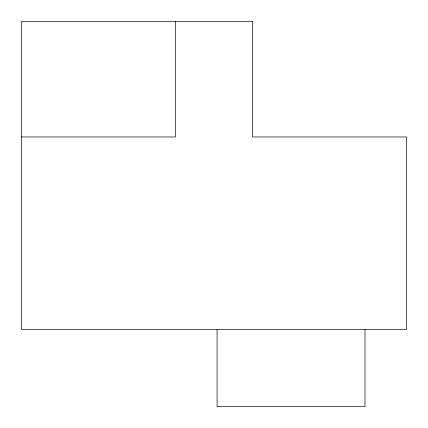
<?xml version="1.0" encoding="UTF-8"?>
<svg xmlns="http://www.w3.org/2000/svg" width="428" height="428" viewBox="0 0 428 428"><rect width="100%" height="100%" fill="white"/><g stroke="black" fill="none" stroke-linecap="round" stroke-linejoin="round"><path stroke-width="0.64" d="M21.4 136.96L175.48 136.96L175.48 21.4M364.998 329.56L364.998 406.6L217.082 406.6L217.082 329.56M252.52 21.4L21.4 21.4L21.4 329.56L406.6 329.56L406.6 136.96L252.52 136.96L252.52 21.4"/></g></svg>
